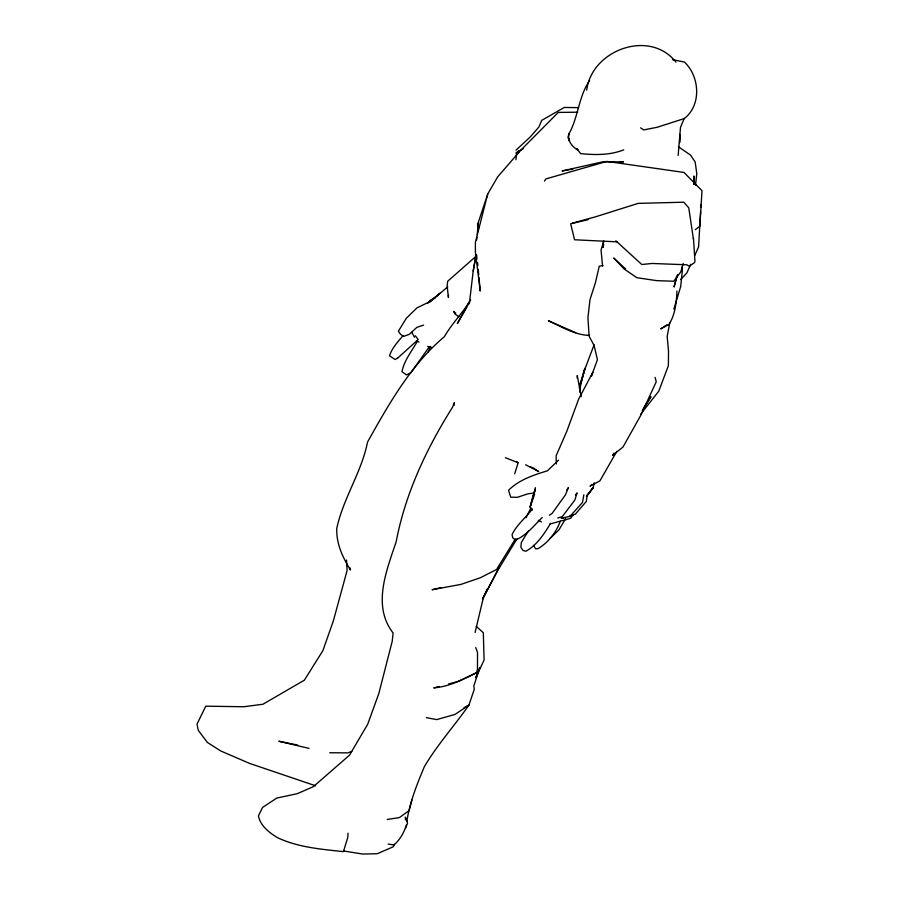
<?xml version="1.0" encoding="UTF-8"?>
<svg xmlns="http://www.w3.org/2000/svg" width="899" height="899" viewBox="0 0 899 899"><rect width="100%" height="100%" fill="white"/><g stroke="black" fill="none" stroke-linecap="round" stroke-linejoin="round"><path stroke-width="1.35" d="M577.248 378.277L577.27 375.568L581.192 396.639M676.958 291.074C676.498 302.424 675.171 314.796 668.923 324.46L660.698 328.922L666.822 324.809M693.657 184.452L693.938 176.035L694.073 184.261M700.613 211.467L698.579 246.967L694.669 255.631M700.793 207.298L700.917 204.523M348.003 833.193L347.812 837.295L343.418 851.623C321.19 849.229 298.165 847.397 277.679 837.756C269.43 832.834 260.272 825.833 258.463 815.887L262.519 807.482L276.701 798.087L297.209 793.705L313.335 786.692L349.531 755.16L367.669 724.302L378.805 693.601L392.234 641.245L393.088 632.975C371.95 605.724 386.615 570.449 396.178 541.692C405.393 493.349 426.542 448.444 452.658 407.033L454.411 402.572L454.141 405.359M448.522 294.748L448.387 297.479L447.151 285.725L447.68 281.252L475.919 256.384M535.186 491.539L535.355 488.955M693.399 238.954L688.769 207.871L683.802 202.208L638.211 203.376L594.733 217.052L572.247 223.199M603.544 241.955L603.072 247.405L603.69 244.697M476.661 240.089L476.942 237.325M477.223 234.572L478.335 223.536M515.947 159.685L516.509 154.504L558.279 112.409L577.641 112.206M695.489 185.385L696.792 173.541L695.129 161.887L690.522 155.078L678.408 146.762M678.149 155.471L680.509 127.287L684.274 118.308M476.133 254.529L473.2 271.026L469.649 301.199L457.344 323.539L466.941 307.11M579.799 392.11L580.776 384.412L584.991 368.354L583.44 373.051L594.093 344.755M487.247 196.892L487.64 194.229L497.641 176.901L519.004 152.246M388.166 844.06L393.976 844.981C399.841 839.868 404.134 832.575 406.224 825.181M406.854 821.214C409.843 802.234 416.979 784.164 424.418 766.555C437.307 744.765 454.512 725.707 468.896 705.153L474.267 689.364L473.829 686.004L479.841 667.508L475.785 677.565M583.844 494.753L582.507 502.417L569.966 516.408L561.212 518.274L564.83 517.453M473.2 271.026L476.043 255.147M594.138 482.752L593.261 487.528L586.789 496.327M669.845 322.381L667.182 336.428L668.519 351.239L668.384 365.657L658.776 391.177L640.83 414.001M589.587 80.64C578.529 96.496 578.405 117.106 568.955 133.805C567.168 140.682 572.337 147.076 578.057 150.234L576.866 148.785L580.698 153.628C595.217 155.055 609.938 155.28 623.737 149.852M676.778 276.173L674.025 287.028L677.644 274.453M411.843 800.099L409.146 810.617L399.403 817.584L387.199 819.472M568.955 133.805L567.977 137.468L569.404 141.064L569.258 138.648M475.099 632.424L483.336 597.824L499.9 565.763M534.141 492.214L530.095 507.103L532.051 510.441M535.433 487.663L530.095 507.103L534.658 494.135M586.699 90.181C591.564 50.108 649.55 28.532 675.969 62.143M579.383 388.008L584.991 368.354M439.139 686.465L433.745 687.892C448.994 686.69 463.064 679.577 476.492 672.722L477.481 669.35L477.526 652.416L475.706 647.538M683.229 263.452L680.79 271.824L673.767 281.23L656.686 280.645L636.84 277.712L624.153 268.981L613.759 257.991L625.603 268.981M603.757 241.044L601.06 250.001L602.555 266.126M673.857 309.121L680.678 286.601L682.476 269.217L681.847 267.183M514.711 473.829L518.094 462.738L516.374 461.412M579.518 385.682L584.575 369.691M405.809 827.833L407.55 823.147L405.337 817.101L405.46 819.787M565.64 518.656L558.931 529.904L550.008 538.411M428.003 352.284L430.587 346.553M560.335 521.229C556.121 532.433 548.469 542.378 538.153 548.581L535.748 548.918L533.399 545.39M690.747 264.295L686.825 272.959L680.644 279.555M487.202 588.946L482.561 599.037L498.293 569.517L517.251 538.434M394.459 844.307L393.312 846.768L377.243 853.735L362.702 854.05L343.575 850.993M475.863 677.565L484.1 660.023L483.302 632.716L476.256 626.345M515.464 538.827L496.54 569.517L480.235 577.799L460.973 584.384L432.059 589.733L441.195 587.631M525.982 517.768L530.938 507.868M468.3 304.761L469.671 302.424M550.682 523.229C544.176 533.86 537.051 545.142 525.825 551.256L522.982 550.435L520.847 547.154L521.341 542.457L528.241 531.107M614.107 453.017L612.657 455.411L623.018 446.972L640.729 415.417L656.259 381.738L655.101 377.423M642.358 410.596L650.977 396.74L643.347 408.427M616.826 451.309L599.936 480.853L590.047 486.145L592.093 484.449M417.046 341.8C411.585 351.442 404.056 360.645 401.977 371.714L406.55 374.939L411.057 372.546L429.565 346.418M544.468 181.137L545.884 178.923L606.859 161.415L683.97 172.428L701.995 190.712L699.827 226.312L695.332 229.672M566.853 489.865L568.449 487.561L565.426 494.843L552.132 513.396L549.401 515.239M470.615 299.918C462.828 312.886 451.905 323.505 444.409 336.642C410.764 364.96 388.75 404.168 367.545 442.061C361.499 472.458 343.227 498.203 336.765 528.376C336.226 543.625 342.643 557.335 350.464 570.011L349.644 567.505M573.045 515.026L570.629 518.318L550.031 523.982M575.394 495.091L577.068 492.899L574.866 500.013L562.302 516.588L557.762 518.049M586.384 496.248L593.261 487.528L587.114 495.383L586.35 501.395L575.326 514.183L569.618 516.026M532.422 508.879C525.949 517.667 516.678 524.656 512.048 534.658L512.778 537.894L515.498 540.041C526.612 535.422 533.894 525.533 542.322 517.453M403.112 335.563C397.852 341.71 392.11 347.992 389.492 355.779L395.155 359.521L398.223 357.611M427.733 303.255L430.52 300.109L435.049 298.097M558.537 460.164L547.412 470.818C533.624 474.975 518.892 479.875 508.531 490.292L510.778 497.192L517.341 497.338L527.758 493.854L533.882 493.012M515.981 150.212L530.129 137.064L538.838 127.085L541.715 120.354L564.28 107.453L578.551 107.644M519.071 150.538L515.936 153.178L523.139 148.74M398.077 357.735L418.181 339.53L415.271 335.72M447.803 286.826L429.43 302.176L440.049 293.31L429.25 301.918L417.012 307.851L406.326 318.268L398.403 331.203L400.381 334.125L403.55 336.417L409.292 334.338L416.855 327.36L423.586 325.112M464.086 707.637L468.896 705.153L454.984 714.458L436.678 719.593L426.373 717.649M476.492 672.722L458.007 681.453L448.567 683.959M351.767 751.508L347.789 752.868L329.798 752.755M588.092 219.626L570.663 223.795L574.562 239.763L617.265 241.853M602.959 265.475L599.24 266.25L595.385 282.848L590.002 299.592L587.935 317.594L589.103 336.192L594.104 345.474L597.442 359.712L591.396 376.142L592.756 372.422L578.585 399.28L566.831 431.228L556.121 455.804L556.335 463.873M572.989 169.102L562.077 170.956L602.881 161.809L623.513 161.899L619.4 162.281M589.486 335.394C574.832 335.136 561.437 326.573 548.368 320.763L575.72 332.675M297.625 745.035L278.836 741.248L308.998 748.395M672.452 59.626L684.409 62.042C699.703 76.381 701.782 104.981 684.319 118.544L657.439 127.209L643.808 129.917L640.594 127.849M315.549 785.771L249.574 763.397L220.783 750.991L207.388 742.473L198.297 730.381L197.005 724.189L205.77 706.176L243.764 706.749L262.924 704.243L304.379 680.172L322.887 650.651L333.349 620.872L347.104 570.528L346.508 560.077M427.688 346.418L431.498 347.464M529.882 466.693L533.545 468.076L538.67 471.582L525.623 464.749M505.35 457.681L518.094 462.738M538.186 520.296L541.603 521.926M416.529 340.856L419.024 342.081M458.883 316.796L454.692 313.74L453.658 311.346L455.748 313.155M615.815 240.775L641.807 264.52L652.011 263.463L686.746 264.789L689.342 266.205L694.579 262.564L694.949 261.317L693.455 238.19M411.821 332.405L414.506 337.237M478.628 228.009L477.571 224.593L487.64 194.229L475.402 242.314L475.402 252.181L480.235 291.062L478.987 277.51M477.616 262.609L477.863 265.317M478.246 269.385L478.74 274.802M476.717 255.091L476.897 259.17M679.813 134.502L679.633 142.559L679.858 134.434"/></g></svg>
